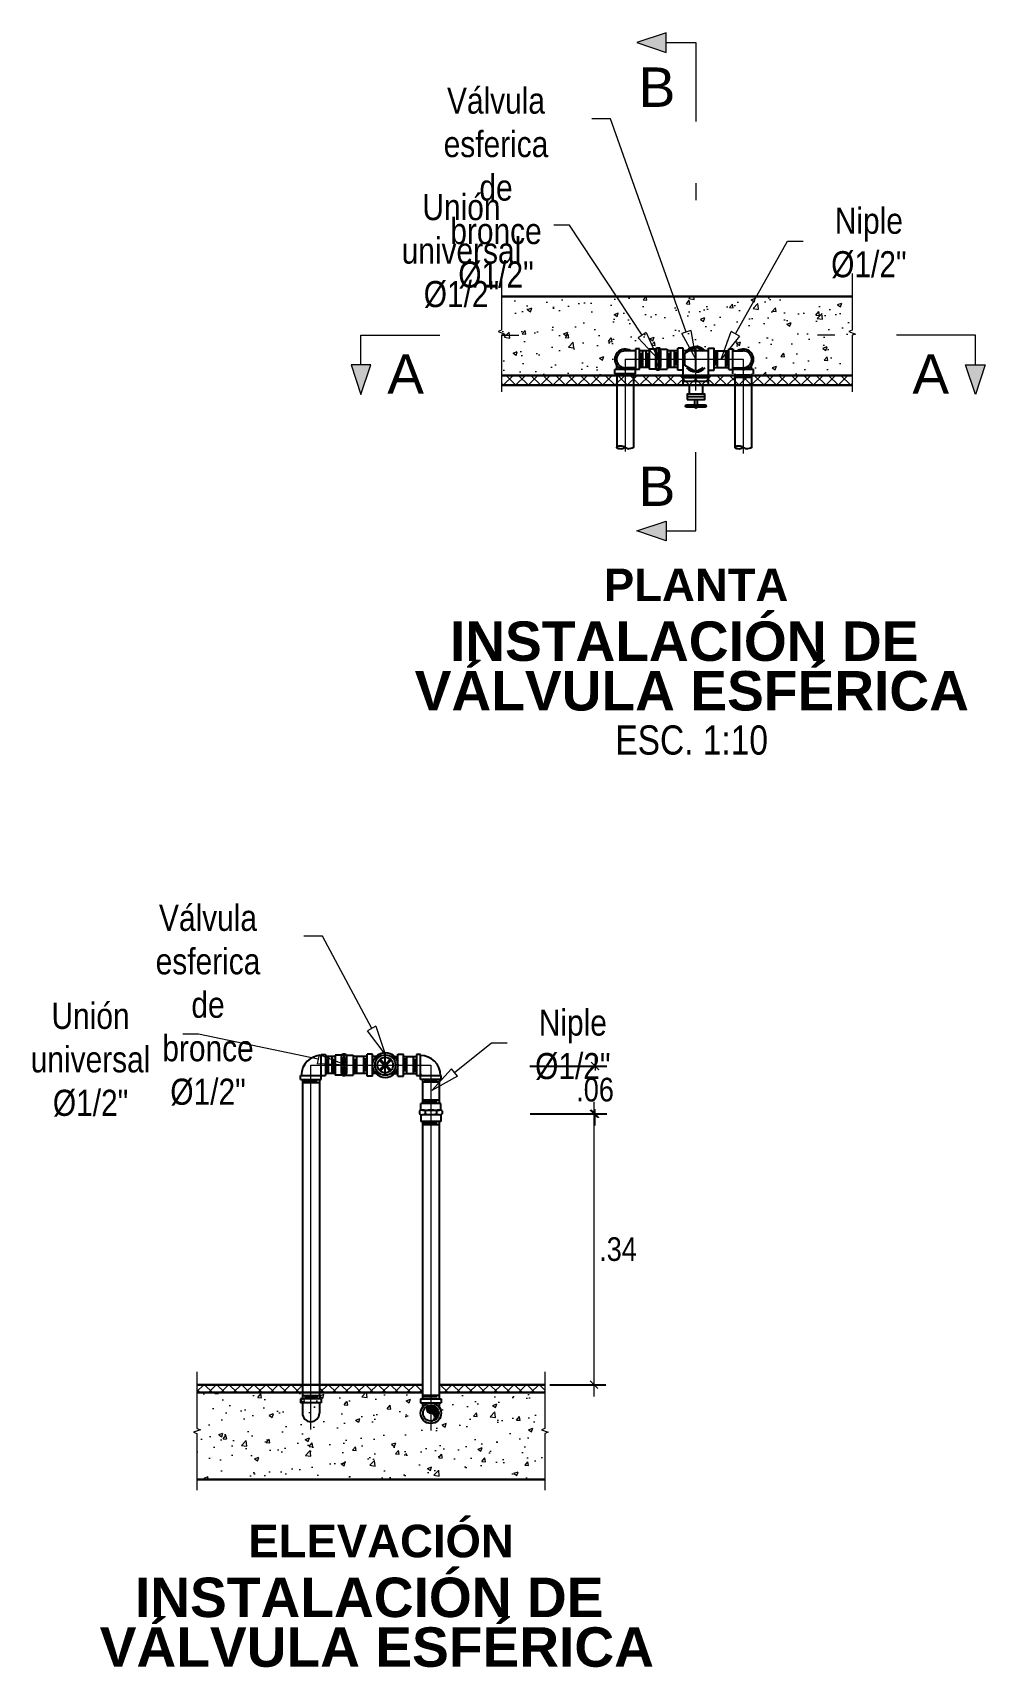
# Model space of a CAD drawing. Header units: metres. Extents: x -60290 to -52972, y 32018 to 40332.
# Drawn here: x -60287.54 to -60286.333, y 32024.21 to 32026.282 of the extents above; entities that cross this region are included whole.
import ezdxf
from ezdxf import colors
from ezdxf.entities.mleader import LeaderData, LeaderLine
from ezdxf.enums import TextEntityAlignment as Align
from ezdxf.math import Vec2, Vec3

# ---------------------------------------------------------------- set-up
doc = ezdxf.new("R2010")
doc.units = ezdxf.units.M
doc.linetypes.add('JIS_02_4.0', pattern=[5.5, 4, -1.5])
doc.linetypes.add('TRAZO_Y_PUNTOX2', pattern=[50.8, 25.4, -12.7, 0, -12.7])
doc.layers.get('0').update_dxf_attribs({"plot": 0})
for name, color, linetype, lineweight in [('-Acotado', 251, 'Continuous', 5), ('-Textos', 7, 'Continuous', 20), ('FIC-2ES_CONCRETO 210', 251, 'Continuous', 30), ('FIC-2ES_COTAS', 30, 'Continuous', 5), ('FIC-2ES_EJES_', 1, 'TRAZO_Y_PUNTOX2', 5), ('FIC-2ES_HATCH_', 252, 'Continuous', 5), ('FIC-2ES_PROYECCIONES_', 1, 'JIS_02_4.0', 5)]:
    doc.layers.add(name, color=color, linetype=linetype, lineweight=lineweight)
doc.layers.add('FIC-2ES_TUBERIAS-NUEVAS', color=150, linetype='Continuous')
doc.layers.add('G-TEXTOS-TITULOS', color=4, linetype='Continuous')
doc.styles.add('-Arial Narrow', font='ARIALN.TTF')
doc.styles.add('25-TITULO', font='arialbd.ttf', dxfattribs={"height": 0.1})
doc.styles.add('ARIAL', font='arial.ttf')
doc.styles.add('COTAS Y DIRECTRIZ', font='ARIALN.TTF')
doc.dimstyles.new('FIC - CORTE', dxfattribs={"dimtxt": 2, "dimasz": 1, "dimexe": 1.5, "dimexo": 0.625, "dimgap": 0.9, "dimtad": 2, "dimtih": 1, "dimtoh": 1, "dimzin": 4, "dimdsep": 46, "dimtxsty": 'COTAS Y DIRECTRIZ', "dimblk": 'ARCHTICK', "dimcen": 0.9, "dimdle": 1.5, "dimclrd": 256, "dimclre": 256, "dimclrt": 7, "dimadec": 0, "dimazin": 0, "dimtfac": 1, "dimtix": 1, "dimtmove": 2, "dimatfit": 3, "dimfxl": 1, "dimlwd": 5, "dimarcsym": 0})

# ---------------------------------------------------------------- blocks, each defined once
blk = doc.blocks.new('CORTEEJE1')
blk.add_hatch(color=256).paths.add_polyline_path([(0, -0.5, 0.414214), (0.5, 0, 0.414214), (0, 0.5, 1), (0, 0, -1)])
blk.add_circle((0, 0), 0.5)
for centre, start, end in [((0, 0.25), 90, 270), ((0, -0.25), 270, 90)]:
    blk.add_arc(centre, 0.25, start, end)
blk = doc.blocks.new('A$C37835907')
at = {"xscale": 0.622, "yscale": 0.622, "zscale": 0.622}
blk.add_blockref('CORTEEJE1', (0.311, 0.311), dxfattribs=at)
blk = doc.blocks.new('_ArchTick')
at = {"color": 0, "linetype": 'ByBlock', "const_width": 0.15}
blk.add_lwpolyline([(-0.5, -0.5), (0.5, 0.5)], dxfattribs=at)
blk = doc.blocks.new('*D97')
at = {"layer": 'Defpoints', "color": 0, "transparency": 16777216}
for p in [(-60286.916, 32024.9116), (-60286.8912, 32024.5682), (-60286.8289, 32024.5682)]:
    blk.add_point(p, dxfattribs=at)
at = {"layer": 'FIC-2ES_COTAS', "color": 252, "lineweight": 5, "transparency": 16777216}
blk.add_line((-60286.8289, 32024.9266), (-60286.8289, 32024.5532), dxfattribs=at)
at = {"layer": 'FIC-2ES_COTAS', "color": 252, "lineweight": -2, "transparency": 16777216}
for p, q in [((-60286.9097, 32024.9116), (-60286.8139, 32024.9116)), ((-60286.8849, 32024.5682), (-60286.8139, 32024.5682))]:
    blk.add_line(p, q, dxfattribs=at)
at = {"layer": 'FIC-2ES_COTAS', "color": 252, "lineweight": 5, "transparency": 16777216, "xscale": 0.01, "yscale": 0.01, "zscale": 0.01}
for p, rotation in [((-60286.8289, 32024.9116), 90), ((-60286.8289, 32024.5682), 270)]:
    blk.add_blockref('_ArchTick', p, dxfattribs=dict(at, rotation=rotation))
at = {"layer": 'FIC-2ES_COTAS', "color": 252, "transparency": 16777216, "insert": (-60286.7984, 32024.7399), "char_height": 0.03, "attachment_point": 5, "style": 'COTAS Y DIRECTRIZ'}
blk.add_mtext('.34', dxfattribs=at)
blk = doc.blocks.new('*D99')
at = {"layer": 'Defpoints', "color": 0, "transparency": 16777216}
for p in [(-60286.9165, 32024.9721), (-60286.8275, 32024.9721), (-60286.916, 32024.9116)]:
    blk.add_point(p, dxfattribs=at)
at = {"layer": 'FIC-2ES_COTAS', "color": 252, "lineweight": 5, "transparency": 16777216}
for p, q in [((-60286.8275, 32024.9871), (-60286.8275, 32024.9664)), ((-60286.8275, 32024.8966), (-60286.8275, 32024.9177))]:
    blk.add_line(p, q, dxfattribs=at)
at = {"layer": 'FIC-2ES_COTAS', "color": 252, "lineweight": -2, "transparency": 16777216}
for p, q in [((-60286.9103, 32024.9721), (-60286.8125, 32024.9721)), ((-60286.9097, 32024.9116), (-60286.8125, 32024.9116))]:
    blk.add_line(p, q, dxfattribs=at)
at = {"layer": 'FIC-2ES_COTAS', "color": 252, "lineweight": 5, "transparency": 16777216, "xscale": 0.01, "yscale": 0.01, "zscale": 0.01}
for p, rotation in [((-60286.8275, 32024.9721), 90), ((-60286.8275, 32024.9116), 270)]:
    blk.add_blockref('_ArchTick', p, dxfattribs=dict(at, rotation=rotation))
at = {"layer": 'FIC-2ES_COTAS', "color": 252, "transparency": 16777216, "insert": (-60286.8275, 32024.9421), "char_height": 0.03, "attachment_point": 5, "style": 'COTAS Y DIRECTRIZ'}
blk.add_mtext('.06', dxfattribs=at)
blk = doc.blocks.new('CorteEJE')
for centre, start, end in [((-0.25, -0.349), 54.39161, 90), ((0.25, -0.349), 90, 125.60839), ((0.25, 0.349), 234.39161, 270)]:
    blk.add_arc(centre, 0.429, start, end)
at = {"extrusion": (0, 0, -1)}
blk.add_ellipse((-0.25, 0), major_axis=(-0.25, 0), ratio=0.321146, start_param=6.283185, end_param=7.853982, dxfattribs=at)
blk.add_ellipse((0.25, 0), major_axis=(0.25, 0), ratio=0.321146, start_param=4.712389, end_param=7.853982)
blk = doc.blocks.new('CORTE-HORIZONTALo')
at = {"layer": 'FIC-2ES_PROYECCIONES_'}
blk.add_hatch(color=256, dxfattribs=at).paths.add_polyline_path([(1, -3), (-1, -3), (0, -6)])
blk.add_line((0, -3), (0, 0), dxfattribs=at)
for points in [[(0, 0), (12.49, 0)], [(14.25, 0), (16, 0)]]:
    blk.add_lwpolyline(points, dxfattribs=at)
blk.add_lwpolyline([(0, -6), (1, -3), (-1, -3)], close=True, dxfattribs=at)
at = {"layer": 'FIC-2ES_PROYECCIONES_', "style": 'ARIAL'}
blk.add_attdef('A', text='', height=4, dxfattribs=at).set_placement((4.53, -3.94), align=Align.MIDDLE)
blk = doc.blocks.new('_ClosedBlank')
at = {"lineweight": -2}
for p, q in [((-1, 0.167), (0, 0)), ((-1, 0.167), (-1, -0.167)), ((0, 0), (-1, -0.167))]:
    blk.add_line(p, q, dxfattribs=at)

msp = doc.modelspace()

# ---------------------------------------------------------------- hatches: boundary and pattern name
at = {"layer": 'FIC-2ES_HATCH_'}
h = msp.add_hatch(dxfattribs=at)
h.set_pattern_fill('AR-CONC', color=256, scale=0.0003)
h.set_pattern_definition([(50, (-60417.012585, 31849.32735), (0.054655401, -0.004781726), [0.005715, -0.062865]), (355, (-60417.012585, 31849.32735), (-0.010573026, 0.057317054), [0.004572, -0.050292175]), (100.451445, (-60417.00803, 31849.32695), (0.044082374, 0.052535326), [0.004857003, -0.053427073]), (46.1842, (-60417.012585, 31849.34259), (0.081323712, -0.012612698), [0.0085725, -0.0942975]), (96.635558, (-60417.00581, 31849.34154), (0.07122124, 0.074227837), [0.007285507, -0.080140682]), (351.18415, (-60417.012585, 31849.34259), (0.07122124, 0.074227837), [0.00685799, -0.07543792]), (21, (-60417.004965, 31849.33878), (0.045484317, -0.030679559), [0.005715, -0.062865]), (326, (-60417.004965, 31849.33878), (0.018540609, 0.05525639), [0.004572, -0.050292]), (71.451445, (-60417.001175, 31849.336223), (0.064024926, 0.024576831), [0.004857003, -0.053426981]), (37.5, (-60417.012585, 31849.32735), (0.000926581, 0.0253665117), [0, -0.0496824, 0, -0.051054, 0, -0.0504825]), (7.5, (-60417.012585, 31849.32735), (0.0200458988, 0.0300541724), [0, -0.0291084, 0, -0.0485394, 0, -0.0192405]), (327.5, (-60417.029578, 31849.32735), (0.0406771786, -0.0017186232), [0, -0.01905, 0, -0.059436, 0, -0.078867]), (317.5, (-60417.037198, 31849.32735), (0.0444387544, 0.0076279473), [0, -0.024765, 0, -0.0394716, 0, -0.056007])])
h.paths.add_polyline_path([(-60286.5017, 32025.9049), (-60286.5017, 32025.9477), (-60286.946, 32025.9477), (-60286.946, 32025.9049), (-60286.9503, 32025.9033), (-60286.9417, 32025.9002), (-60286.946, 32025.8986), (-60286.946, 32025.8477), (-60286.8001, 32025.8477), (-60286.8001, 32025.8499), (-60286.8026, 32025.8499), (-60286.8026, 32025.8551), (-60286.8001, 32025.8551), (-60286.8001, 32025.8606, -0.840152), (-60286.782, 32025.8788), (-60286.7764, 32025.8788), (-60286.7764, 32025.8813), (-60286.7712, 32025.8813), (-60286.7712, 32025.879), (-60286.7591, 32025.879), (-60286.7591, 32025.8809), (-60286.7504, 32025.8809, -0.068648), (-60286.7496, 32025.8826), (-60286.7456, 32025.8826, -0.068648), (-60286.7449, 32025.8809), (-60286.7362, 32025.8809), (-60286.7362, 32025.879), (-60286.7227, 32025.879), (-60286.7227, 32025.8822), (-60286.7158, 32025.8822), (-60286.7158, 32025.879), (-60286.7115, 32025.879, -0.438533), (-60286.6879, 32025.879), (-60286.6837, 32025.879), (-60286.6837, 32025.8822), (-60286.6768, 32025.8822), (-60286.6768, 32025.879), (-60286.658, 32025.879), (-60286.658, 32025.8813), (-60286.6528, 32025.8813), (-60286.6528, 32025.8788), (-60286.6472, 32025.8788, -0.840152), (-60286.6291, 32025.8606), (-60286.6291, 32025.8551), (-60286.6266, 32025.8551), (-60286.6266, 32025.8499), (-60286.6291, 32025.8499), (-60286.6291, 32025.8477), (-60286.5017, 32025.8477), (-60286.5017, 32025.8986), (-60286.4974, 32025.9002), (-60286.506, 32025.9033)])
h = msp.add_hatch(dxfattribs=at)
h.set_pattern_fill('ANSI37', color=256, scale=0.0035, style=0)
h.set_pattern_definition([(45, (-60417.012585, 31849.327349), (-0.0078577241, 0.0078577241), []), (135, (-60417.012585, 31849.327349), (-0.0078577241, -0.0078577241), [])])
h.paths.add_polyline_path([(-60286.5017, 32025.8477), (-60286.5586, 32025.8477), (-60286.5586, 32025.8352), (-60286.5017, 32025.8352)])
h.paths.add_polyline_path([(-60286.5586, 32025.8477), (-60286.6711, 32025.8477), (-60286.6711, 32025.8352), (-60286.5586, 32025.8352)])
h.paths.add_polyline_path([(-60286.6711, 32025.8477), (-60286.7461, 32025.8477), (-60286.7461, 32025.8352), (-60286.6711, 32025.8352)])
h.paths.add_polyline_path([(-60286.7461, 32025.8477), (-60286.8586, 32025.8477), (-60286.8586, 32025.8352), (-60286.7461, 32025.8352)])
h.paths.add_polyline_path([(-60286.8586, 32025.8477), (-60286.946, 32025.8477), (-60286.946, 32025.8352), (-60286.8586, 32025.8352)])
h = msp.add_hatch(dxfattribs=at)
h.set_pattern_fill('ANSI37', color=256, scale=0.0035, style=0)
h.set_pattern_definition([(45, (-60351.496799, 31953.401227), (-0.0078577241, 0.0078577241), []), (135, (-60351.496799, 31953.401227), (-0.0078577241, -0.0078577241), [])])
h.paths.add_polyline_path([(-60286.8912, 32024.5682), (-60287.0249, 32024.5682), (-60287.0249, 32024.5582), (-60286.8912, 32024.5582)])
h.paths.add_polyline_path([(-60287.0462, 32024.5682), (-60287.1768, 32024.5682), (-60287.1768, 32024.5582), (-60287.0462, 32024.5582)])
h.paths.add_polyline_path([(-60287.1982, 32024.5682), (-60287.3319, 32024.5682), (-60287.3319, 32024.5582), (-60287.1982, 32024.5582)])
h = msp.add_hatch(dxfattribs=at)
h.set_pattern_fill('AR-CONC', color=256, scale=0.0003)
h.set_pattern_definition([(50, (-60415.69909, 31847.496475), (0.054655401, -0.004781726), [0.005715, -0.062865]), (355, (-60415.69909, 31847.496475), (-0.010573026, 0.057317054), [0.004572, -0.050292175]), (100.451445, (-60415.694535, 31847.496077), (0.044082374, 0.052535326), [0.004857003, -0.053427073]), (46.1842, (-60415.69909, 31847.511715), (0.081323712, -0.012612698), [0.0085725, -0.0942975]), (96.635558, (-60415.69231, 31847.510664), (0.07122124, 0.074227837), [0.007285507, -0.080140682]), (351.18415, (-60415.69909, 31847.511715), (0.07122124, 0.074227837), [0.00685799, -0.07543792]), (21, (-60415.69147, 31847.507905), (0.045484317, -0.030679559), [0.005715, -0.062865]), (326, (-60415.69147, 31847.507905), (0.018540609, 0.05525639), [0.004572, -0.050292]), (71.451445, (-60415.68768, 31847.50535), (0.064024926, 0.024576831), [0.004857003, -0.053426981]), (37.5, (-60415.69909, 31847.496475), (0.000926581, 0.0253665117), [0, -0.0496824, 0, -0.051054, 0, -0.0504825]), (7.5, (-60415.69909, 31847.496475), (0.0200458988, 0.0300541724), [0, -0.0291084, 0, -0.0485394, 0, -0.0192405]), (327.5, (-60415.716083, 31847.496475), (0.0406771786, -0.0017186232), [0, -0.01905, 0, -0.059436, 0, -0.078867]), (317.5, (-60415.723703, 31847.496475), (0.0444387544, 0.0076279473), [0, -0.024765, 0, -0.0394716, 0, -0.056007])])
edge = h.paths.add_edge_path()
edge.add_line((-60287.1462, 32024.5582), (-60287.3319, 32024.5582))
edge.add_line((-60287.3319, 32024.5582), (-60287.3319, 32024.4482))
edge.add_line((-60287.3319, 32024.4482), (-60286.8912, 32024.4482))
edge.add_line((-60286.8912, 32024.4482), (-60286.8912, 32024.5063))
edge.add_line((-60286.8912, 32024.5063), (-60286.8869, 32024.5079))
edge.add_line((-60286.8869, 32024.5079), (-60286.8955, 32024.511))
edge.add_line((-60286.8955, 32024.511), (-60286.8912, 32024.5126))
edge.add_line((-60286.8912, 32024.5126), (-60286.8912, 32024.5582))
edge.add_line((-60286.8912, 32024.5582), (-60287.0249, 32024.5582))
edge.add_line((-60287.0249, 32024.5582), (-60287.0249, 32024.5682))
edge.add_line((-60287.0249, 32024.5682), (-60287.0255, 32024.5682))
edge.add_line((-60287.0255, 32024.5682), (-60287.0255, 32024.5491))
edge.add_line((-60287.0255, 32024.5491), (-60287.0232, 32024.5491))
edge.add_line((-60287.0232, 32024.5491), (-60287.0232, 32024.5443))
edge.add_line((-60287.0232, 32024.5443), (-60287.0255, 32024.5443))
edge.add_line((-60287.0255, 32024.5443), (-60287.0255, 32024.5391))
edge.add_arc((-60287.0355, 32024.532), 0.0122, -215.0707, 35.0707, ccw=False)
edge.add_line((-60287.0455, 32024.5391), (-60287.0455, 32024.5443))
edge.add_line((-60287.0455, 32024.5443), (-60287.0479, 32024.5443))
edge.add_line((-60287.0479, 32024.5443), (-60287.0479, 32024.5491))
edge.add_line((-60287.0479, 32024.5491), (-60287.0455, 32024.5491))
edge.add_line((-60287.0455, 32024.5491), (-60287.0455, 32024.5682))
edge.add_line((-60287.0455, 32024.5682), (-60287.0462, 32024.5682))
edge.add_line((-60287.0462, 32024.5682), (-60287.0462, 32024.5582))
edge.add_line((-60287.0462, 32024.5582), (-60287.1249, 32024.5582))
edge.add_line((-60287.1249, 32024.5582), (-60287.1249, 32024.5682))
edge.add_line((-60287.1249, 32024.5682), (-60287.1462, 32024.5682))
edge.add_line((-60287.1462, 32024.5682), (-60287.1462, 32024.5582))

# ---------------------------------------------------------------- linework, layer by layer
at = {"layer": 'FIC-2ES_CONCRETO 210'}
for p, q in [((-60286.946, 32025.9477), (-60286.5017, 32025.9477)), ((-60286.946, 32025.8477), (-60286.5017, 32025.8477)), ((-60286.946, 32025.8352), (-60286.5017, 32025.8352)), ((-60287.3319, 32024.5682), (-60287.0462, 32024.5682)), ((-60287.0249, 32024.5682), (-60286.8912, 32024.5682)), ((-60287.3319, 32024.5582), (-60287.0462, 32024.5582)), ((-60287.0249, 32024.5582), (-60286.8912, 32024.5582)), ((-60287.3319, 32024.4482), (-60286.8912, 32024.4482))]:
    msp.add_line(p, q, dxfattribs=at)
at = {"layer": 'FIC-2ES_EJES_', "ltscale": 0.05}
for p, q in [((-60286.7895, 32025.8681), (-60286.7895, 32025.7511)), ((-60286.6398, 32025.8681), (-60286.6398, 32025.7489))]:
    msp.add_line(p, q, dxfattribs=at)
at = {"layer": 'FIC-2ES_EJES_', "linetype": 'Continuous'}
for points in [[(-60286.946, 32025.9768), (-60286.946, 32025.9049), (-60286.9503, 32025.9033), (-60286.9417, 32025.9002), (-60286.946, 32025.8986), (-60286.946, 32025.8268)], [(-60286.5017, 32025.9768), (-60286.5017, 32025.9049), (-60286.506, 32025.9033), (-60286.4974, 32025.9002), (-60286.5017, 32025.8986), (-60286.5017, 32025.8268)], [(-60287.3319, 32024.5844), (-60287.3319, 32024.5126), (-60287.3276, 32024.511), (-60287.3361, 32024.5079), (-60287.3319, 32024.5063), (-60287.3319, 32024.4344)], [(-60286.8912, 32024.5844), (-60286.8912, 32024.5126), (-60286.8955, 32024.511), (-60286.8869, 32024.5079), (-60286.8912, 32024.5063), (-60286.8912, 32024.4344)]]:
    msp.add_lwpolyline(points, dxfattribs=at)
at = {"layer": 'FIC-2ES_EJES_', "ltscale": 0.05}
for points in [[(-60286.7895, 32025.8681), (-60286.6397, 32025.8681)], [(-60287.1875, 32024.5115), (-60287.1875, 32024.9734), (-60287.0355, 32024.9734), (-60287.0355, 32024.5101)]]:
    msp.add_lwpolyline(points, dxfattribs=at)
at = {"layer": 'FIC-2ES_TUBERIAS-NUEVAS'}
for p, q in [((-60286.7764, 32025.8788), (-60286.7895, 32025.8788)), ((-60286.7712, 32025.8813), (-60286.7764, 32025.8813)), ((-60286.7764, 32025.8813), (-60286.7764, 32025.855)), ((-60286.7712, 32025.855), (-60286.7712, 32025.8815)), ((-60286.7591, 32025.879), (-60286.7712, 32025.879)), ((-60286.7695, 32025.8764), (-60286.7695, 32025.8594)), ((-60286.7676, 32025.879), (-60286.7676, 32025.8576)), ((-60286.7633, 32025.879), (-60286.7633, 32025.8576)), ((-60286.7614, 32025.8764), (-60286.7614, 32025.8594)), ((-60286.7591, 32025.8809), (-60286.7591, 32025.8557)), ((-60286.7504, 32025.8809), (-60286.7591, 32025.8809)), ((-60286.7507, 32025.8576), (-60286.7507, 32025.879)), ((-60286.7496, 32025.8826), (-60286.7456, 32025.8826)), ((-60286.7496, 32025.8755), (-60286.7456, 32025.8755)), ((-60286.7476, 32025.8826), (-60286.7476, 32025.8549)), ((-60286.7449, 32025.8809), (-60286.7362, 32025.8809)), ((-60286.7446, 32025.879), (-60286.7446, 32025.8576)), ((-60286.7362, 32025.8809), (-60286.7362, 32025.8557)), ((-60286.7227, 32025.879), (-60286.7362, 32025.879)), ((-60286.7339, 32025.8764), (-60286.7339, 32025.8594)), ((-60286.7319, 32025.879), (-60286.7319, 32025.8576)), ((-60286.727, 32025.8576), (-60286.727, 32025.879)), ((-60286.725, 32025.8602), (-60286.725, 32025.8772)), ((-60286.7158, 32025.8822), (-60286.7227, 32025.8822)), ((-60286.7227, 32025.8544), (-60286.7227, 32025.8822)), ((-60286.7158, 32025.8544), (-60286.7158, 32025.8822)), ((-60286.6837, 32025.879), (-60286.7158, 32025.879)), ((-60286.6997, 32025.8544), (-60286.6997, 32025.8822)), ((-60286.6837, 32025.8822), (-60286.6768, 32025.8822)), ((-60286.6837, 32025.8544), (-60286.6837, 32025.8822)), ((-60286.6768, 32025.8544), (-60286.6768, 32025.8822)), ((-60286.6768, 32025.879), (-60286.658, 32025.879)), ((-60286.6745, 32025.8602), (-60286.6745, 32025.8772)), ((-60286.6725, 32025.8576), (-60286.6725, 32025.879)), ((-60286.6622, 32025.879), (-60286.6622, 32025.8576)), ((-60286.6603, 32025.8764), (-60286.6603, 32025.8594)), ((-60286.658, 32025.8813), (-60286.6528, 32025.8813)), ((-60286.658, 32025.855), (-60286.658, 32025.8813)), ((-60286.6528, 32025.855), (-60286.6528, 32025.8813)), ((-60286.6528, 32025.8788), (-60286.6397, 32025.8788)), ((-60286.8026, 32025.8499), (-60286.8026, 32025.8551)), ((-60286.7763, 32025.8551), (-60286.8026, 32025.8551)), ((-60286.7763, 32025.8499), (-60286.8026, 32025.8499)), ((-60286.8001, 32025.8551), (-60286.8001, 32025.8606)), ((-60286.8001, 32025.8499), (-60286.8001, 32025.7565)), ((-60286.7764, 32025.8574), (-60286.7895, 32025.8574)), ((-60286.7788, 32025.8551), (-60286.7788, 32025.8574)), ((-60286.7788, 32025.8499), (-60286.7788, 32025.7565)), ((-60286.7712, 32025.855), (-60286.7764, 32025.855)), ((-60286.7763, 32025.8499), (-60286.7763, 32025.8551)), ((-60286.7591, 32025.8576), (-60286.7712, 32025.8576)), ((-60286.7504, 32025.8557), (-60286.7591, 32025.8557)), ((-60286.7496, 32025.8612), (-60286.7456, 32025.8612)), ((-60286.7495, 32025.8549), (-60286.7457, 32025.8549)), ((-60286.7449, 32025.8557), (-60286.7362, 32025.8557)), ((-60286.7227, 32025.8576), (-60286.7362, 32025.8576)), ((-60286.7158, 32025.8544), (-60286.7227, 32025.8544)), ((-60286.7158, 32025.8352), (-60286.7158, 32025.855)), ((-60286.6837, 32025.8352), (-60286.6837, 32025.8681)), ((-60286.6837, 32025.8544), (-60286.6768, 32025.8544)), ((-60286.6768, 32025.8576), (-60286.658, 32025.8576)), ((-60286.658, 32025.855), (-60286.6528, 32025.855)), ((-60286.6529, 32025.8499), (-60286.6529, 32025.8551)), ((-60286.6266, 32025.8551), (-60286.6529, 32025.8551)), ((-60286.6528, 32025.8574), (-60286.6397, 32025.8574)), ((-60286.6504, 32025.8551), (-60286.6504, 32025.8574)), ((-60286.6504, 32025.8499), (-60286.6504, 32025.7565)), ((-60286.6483, 32025.8483), (-60286.6313, 32025.8483)), ((-60286.6291, 32025.8551), (-60286.6291, 32025.8606)), ((-60286.6291, 32025.8499), (-60286.6291, 32025.7565)), ((-60286.6266, 32025.8499), (-60286.6266, 32025.8551)), ((-60286.6837, 32025.8447), (-60286.7158, 32025.8447)), ((-60286.6837, 32025.8399), (-60286.7158, 32025.8399)), ((-60286.7082, 32025.8352), (-60286.7082, 32025.8239)), ((-60286.6913, 32025.8352), (-60286.6913, 32025.8239)), ((-60286.6504, 32025.8456), (-60286.6291, 32025.8456)), ((-60286.6885, 32025.8206), (-60286.711, 32025.8206)), ((-60286.7015, 32025.8172), (-60286.7015, 32025.8105)), ((-60286.698, 32025.8172), (-60286.698, 32025.8105)), ((-60287.1744, 32024.9551), (-60287.1744, 32024.9866)), ((-60287.1744, 32024.9866), (-60287.1692, 32024.9866)), ((-60287.1692, 32024.9866), (-60287.1692, 32024.9603)), ((-60287.157, 32024.9841), (-60287.1692, 32024.9841)), ((-60287.1674, 32024.9815), (-60287.1674, 32024.9645)), ((-60287.1655, 32024.9841), (-60287.1655, 32024.9627)), ((-60287.1612, 32024.9841), (-60287.1612, 32024.9627)), ((-60287.1593, 32024.9815), (-60287.1593, 32024.9645)), ((-60287.157, 32024.986), (-60287.157, 32024.9608)), ((-60287.1483, 32024.986), (-60287.157, 32024.986)), ((-60287.1486, 32024.9627), (-60287.1486, 32024.9841)), ((-60287.1476, 32024.9877), (-60287.1435, 32024.9877)), ((-60287.1476, 32024.9806), (-60287.1435, 32024.9806)), ((-60287.1456, 32024.9877), (-60287.1456, 32024.96)), ((-60287.1428, 32024.986), (-60287.1341, 32024.986)), ((-60287.1425, 32024.9841), (-60287.1425, 32024.9627)), ((-60287.1341, 32024.986), (-60287.1341, 32024.9608)), ((-60287.1163, 32024.9841), (-60287.1341, 32024.9841)), ((-60287.1318, 32024.9815), (-60287.1318, 32024.9645)), ((-60287.1299, 32024.9841), (-60287.1299, 32024.9627)), ((-60287.1205, 32024.9627), (-60287.1205, 32024.9841)), ((-60287.1186, 32024.9653), (-60287.1186, 32024.9823)), ((-60287.1093, 32024.9873), (-60287.1163, 32024.9873)), ((-60287.1163, 32024.9595), (-60287.1163, 32024.9873)), ((-60287.1093, 32024.9595), (-60287.1093, 32024.9873)), ((-60287.1053, 32024.9841), (-60287.1093, 32024.9841)), ((-60287.1009, 32024.9798), (-60287.095, 32024.9739)), ((-60287.0997, 32024.981), (-60287.0937, 32024.9751)), ((-60287.0933, 32024.9596), (-60287.0933, 32024.9873)), ((-60287.0869, 32024.981), (-60287.0928, 32024.9751)), ((-60287.0857, 32024.9798), (-60287.0916, 32024.9739)), ((-60287.0813, 32024.9841), (-60287.0772, 32024.9841)), ((-60287.0772, 32024.9873), (-60287.0703, 32024.9873)), ((-60287.0772, 32024.9595), (-60287.0772, 32024.9873)), ((-60287.0703, 32024.9595), (-60287.0703, 32024.9873)), ((-60287.0703, 32024.9841), (-60287.0539, 32024.9841)), ((-60287.068, 32024.9653), (-60287.068, 32024.9823)), ((-60287.0661, 32024.9627), (-60287.0661, 32024.9841)), ((-60287.0581, 32024.9841), (-60287.0581, 32024.9627)), ((-60287.0562, 32024.9815), (-60287.0562, 32024.9645)), ((-60287.0539, 32024.9866), (-60287.0539, 32024.9603)), ((-60287.0487, 32024.9866), (-60287.0539, 32024.9866)), ((-60287.0487, 32024.9551), (-60287.0487, 32024.9866)), ((-60287.2006, 32024.9603), (-60287.1692, 32024.9603)), ((-60287.2006, 32024.9551), (-60287.2006, 32024.9603)), ((-60287.157, 32024.9627), (-60287.1692, 32024.9627)), ((-60287.1483, 32024.9608), (-60287.157, 32024.9608)), ((-60287.1476, 32024.9663), (-60287.1435, 32024.9663)), ((-60287.1475, 32024.96), (-60287.1437, 32024.96)), ((-60287.1428, 32024.9608), (-60287.1341, 32024.9608)), ((-60287.1163, 32024.9627), (-60287.1341, 32024.9627)), ((-60287.1093, 32024.9595), (-60287.1163, 32024.9595)), ((-60287.1053, 32024.9627), (-60287.1093, 32024.9627)), ((-60287.1009, 32024.967), (-60287.095, 32024.973)), ((-60287.0997, 32024.9658), (-60287.0937, 32024.9717)), ((-60287.0869, 32024.9658), (-60287.0928, 32024.9717)), ((-60287.0857, 32024.967), (-60287.0916, 32024.973)), ((-60287.0813, 32024.9627), (-60287.0772, 32024.9627)), ((-60287.0772, 32024.9595), (-60287.0703, 32024.9595)), ((-60287.0703, 32024.9627), (-60287.0539, 32024.9627)), ((-60287.0539, 32024.9603), (-60287.0224, 32024.9603)), ((-60287.0224, 32024.9551), (-60287.0224, 32024.9603)), ((-60287.2006, 32024.9551), (-60287.1744, 32024.9551)), ((-60287.1982, 32024.9551), (-60287.1982, 32024.5503)), ((-60287.1768, 32024.9508), (-60287.1982, 32024.9508)), ((-60287.1794, 32024.9528), (-60287.1964, 32024.9528)), ((-60287.1768, 32024.9551), (-60287.1768, 32024.5503)), ((-60287.0224, 32024.9551), (-60287.0487, 32024.9551)), ((-60287.0462, 32024.9551), (-60287.0462, 32024.9248)), ((-60287.0249, 32024.9516), (-60287.0462, 32024.9516)), ((-60287.027, 32024.9536), (-60287.0441, 32024.9536)), ((-60287.0249, 32024.9551), (-60287.0249, 32024.9248)), ((-60287.0498, 32024.9154), (-60287.0498, 32024.9114)), ((-60287.0481, 32024.9162), (-60287.0481, 32024.9248)), ((-60287.0229, 32024.9248), (-60287.0481, 32024.9248)), ((-60287.0463, 32024.9164), (-60287.0248, 32024.9164)), ((-60287.0249, 32024.9291), (-60287.0462, 32024.9291)), ((-60287.0274, 32024.9271), (-60287.0444, 32024.9271)), ((-60287.0427, 32024.9154), (-60287.0427, 32024.9114)), ((-60287.0284, 32024.9154), (-60287.0284, 32024.9114)), ((-60287.0229, 32024.9162), (-60287.0229, 32024.9248)), ((-60287.0212, 32024.9154), (-60287.0212, 32024.9114)), ((-60287.0481, 32024.9106), (-60287.0481, 32024.9019)), ((-60287.0229, 32024.9019), (-60287.0481, 32024.9019)), ((-60287.0248, 32024.9104), (-60287.0463, 32024.9104)), ((-60287.0462, 32024.9019), (-60287.0462, 32024.5503)), ((-60287.0249, 32024.8977), (-60287.0462, 32024.8977)), ((-60287.0274, 32024.8996), (-60287.0444, 32024.8996)), ((-60287.0249, 32024.9019), (-60287.0249, 32024.5503)), ((-60287.0229, 32024.9106), (-60287.0229, 32024.9019)), ((-60287.1744, 32024.5503), (-60287.2006, 32024.5503)), ((-60287.2006, 32024.5503), (-60287.2006, 32024.5451)), ((-60287.1744, 32024.5451), (-60287.2006, 32024.5451)), ((-60287.1982, 32024.5545), (-60287.1768, 32024.5545)), ((-60287.1982, 32024.5451), (-60287.1982, 32024.532)), ((-60287.1956, 32024.5526), (-60287.1786, 32024.5526)), ((-60287.1768, 32024.5451), (-60287.1768, 32024.532)), ((-60287.1744, 32024.5503), (-60287.1744, 32024.5451)), ((-60287.0487, 32024.5503), (-60287.0224, 32024.5503)), ((-60287.0487, 32024.5503), (-60287.0487, 32024.5451)), ((-60287.0487, 32024.5451), (-60287.0224, 32024.5451)), ((-60287.0249, 32024.5545), (-60287.0462, 32024.5545)), ((-60287.0462, 32024.5451), (-60287.0462, 32024.5395)), ((-60287.0274, 32024.5526), (-60287.0444, 32024.5526)), ((-60287.0249, 32024.5451), (-60287.0249, 32024.5395)), ((-60287.0224, 32024.5503), (-60287.0224, 32024.5451))]:
    msp.add_line(p, q, dxfattribs=at)
for points in [[(-60286.6904, 32025.8574), (-60286.6997, 32025.8521), (-60286.7136, 32025.8601), (-60286.7136, 32025.8761), (-60286.6997, 32025.8842), (-60286.6904, 32025.8788)], [(-60287.1046, 32024.98), (-60287.1046, 32024.9847), (-60287.0998, 32024.9847)], [(-60287.0867, 32024.9847), (-60287.082, 32024.9847)], [(-60287.082, 32024.9847), (-60287.082, 32024.98)], [(-60287.0998, 32024.9621), (-60287.1046, 32024.9621), (-60287.1046, 32024.9669)], [(-60287.082, 32024.9669), (-60287.082, 32024.9621), (-60287.0867, 32024.9621)]]:
    msp.add_lwpolyline(points, dxfattribs=at)
msp.add_lwpolyline([(-60286.7112, 32025.8105), (-60286.6882, 32025.8105, -1), (-60286.6882, 32025.8074), (-60286.7112, 32025.8074, -1)], format="xyb", close=True, dxfattribs=at)
msp.add_lwpolyline([(-60286.711, 32025.8172), (-60286.6885, 32025.8172), (-60286.6885, 32025.8239), (-60286.711, 32025.8239)], close=True, dxfattribs=at)
for centre, radius in [((-60287.0933, 32024.9734), 0.016), ((-60287.0933, 32024.9734), 0.013), ((-60287.0933, 32024.9734), 0.00994), ((-60287.0933, 32024.9734), 0.00175), ((-60287.0355, 32024.532), 0.013)]:
    msp.add_circle(centre, radius, dxfattribs=at)
for centre, radius, start, end in [((-60286.7895, 32025.8681), 0.013, 54.9293, 305.0707), ((-60286.7895, 32025.8681), 0.0107, 90, 270), ((-60286.7438, 32025.879), 0.00682, 148.3446, 211.6554), ((-60286.7249, 32025.8683), 0.0257, 163.8645, 196.1355), ((-60286.7514, 32025.879), 0.00682, 328.3446, 31.6554), ((-60286.7703, 32025.8683), 0.0257, 343.8645, 16.1355), ((-60286.6997, 32025.8681), 0.016, 42.642, 138.3298), ((-60286.6397, 32025.8681), 0.013, 234.9293, 125.0707), ((-60286.6397, 32025.8681), 0.0107, 270, 90), ((-60286.7441, 32025.8582), 0.00639, 148.3446, 211.6554), ((-60286.7512, 32025.8582), 0.00639, 328.3446, 31.6554), ((-60286.6997, 32025.8681), 0.016, 221.6702, 317.358), ((-60287.1744, 32024.9603), 0.0253, 90, 180), ((-60287.1418, 32024.9841), 0.00682, 148.3446, 211.6554), ((-60287.1229, 32024.9734), 0.0257, 163.8645, 196.1355), ((-60287.1493, 32024.9841), 0.00682, 328.3446, 31.6554), ((-60287.1683, 32024.9734), 0.0257, 343.8645, 16.1355), ((-60287.0487, 32024.9603), 0.0253, 0, 90), ((-60287.1744, 32024.9603), 0.00101, 90, 180), ((-60287.142, 32024.9634), 0.00639, 148.3446, 211.6554), ((-60287.1491, 32024.9634), 0.00639, 328.3446, 31.6554), ((-60287.0487, 32024.9603), 0.00101, 0, 90), ((-60287.0463, 32024.9096), 0.00682, 58.3446, 121.6554), ((-60287.0355, 32024.8907), 0.0257, 73.8645, 106.1355), ((-60287.0248, 32024.9096), 0.00682, 58.3446, 121.6554), ((-60287.0463, 32024.9172), 0.00682, 238.3446, 301.6554), ((-60287.0355, 32024.9361), 0.0257, 253.8645, 286.1355), ((-60287.0248, 32024.9172), 0.00682, 238.3446, 301.6554), ((-60287.1875, 32024.532), 0.0107, 180, 0)]:
    msp.add_arc(centre, radius, start, end, dxfattribs=at)
msp.add_ellipse((-60286.6997, 32025.8074), major_axis=(0.00152, 0), ratio=0.487557, start_param=3.141593, end_param=6.283185, dxfattribs=at)

# ---------------------------------------------------------------- block references
at = {"layer": 'FIC-2ES_EJES_'}
ref = msp.add_blockref('CORTE-HORIZONTALo', (-60286.6997, 32026.2697), dxfattribs=dict(at, xscale=0.01250000000004547, yscale=0.01250000000004547, zscale=0.01250000000004547, rotation=270))
ref.add_attrib('A', 'B', dxfattribs={"layer": '0', "color": 7, "height": 0.05, "style": 'ARIAL'}).set_placement((-60286.749, 32026.2131), align=Align.MIDDLE)
ref = msp.add_blockref('CORTE-HORIZONTALo', (-60287.1241, 32025.8986), dxfattribs=dict(at, xscale=0.01250000000004547, yscale=0.01250000000004547, zscale=0.01250000000004547))
ref.add_attrib('A', 'A', dxfattribs={"layer": '0', "color": 7, "height": 0.05, "style": 'ARIAL'}).set_placement((-60287.0675, 32025.8494), align=Align.MIDDLE)
ref = msp.add_blockref('CORTE-HORIZONTALo', (-60286.3456, 32025.8986), dxfattribs=dict(at, xscale=-0.01250000000004547, yscale=0.01250000000004547, zscale=0.01250000000004547, rotation=359.9999999999184))
ref.add_attrib('A', 'A', dxfattribs={"layer": '0', "color": 7, "height": 0.05, "style": 'ARIAL'}).set_placement((-60286.4022, 32025.8494), align=Align.MIDDLE)
ref = msp.add_blockref('CORTE-HORIZONTALo', (-60286.6997, 32025.6506), dxfattribs=dict(at, xscale=-0.01250000000004547, yscale=0.01250000000004547, zscale=0.01250000000004547, rotation=270))
ref.add_attrib('A', 'B', dxfattribs={"layer": '0', "color": 7, "height": 0.05, "style": 'ARIAL'}).set_placement((-60286.749, 32025.7072), align=Align.MIDDLE)
at = {"layer": 'FIC-2ES_TUBERIAS-NUEVAS', "xscale": 0.0213360000000194, "yscale": 0.0213360000000194, "zscale": 0.0213360000000194, "rotation": 180}
for p in [(-60286.7895, 32025.7565), (-60286.6397, 32025.7565)]:
    msp.add_blockref('CorteEJE', p, dxfattribs=at)
at = {"layer": 'FIC-2ES_TUBERIAS-NUEVAS', "xscale": 0.0319664546195782, "yscale": 0.0319664546195782, "zscale": 0.0319664546195782}
msp.add_blockref('A$C37835907', (-60287.0455, 32024.5221), dxfattribs=at)

# ---------------------------------------------------------------- texts
at = {"layer": '-Textos', "lineweight": 5, "style": '-Arial Narrow'}
msp.add_text('ESC. 1:10', height=0.03704, dxfattribs=at).set_placement((-60286.7051, 32025.3855), align=Align.MIDDLE_CENTER)
at = {"layer": 'G-TEXTOS-TITULOS', "color": 219, "lineweight": 5, "true_color": 0x642165, "style": '25-TITULO'}
for s, height, p in [('PLANTA', 0.04126, (-60286.6995, 32025.5822)), ('INSTALACIÓN DE ', 0.05, (-60286.7049, 32025.5108)), ('VÁLVULA ESFÉRICA', 0.05, (-60286.7049, 32025.4479)), ('ELEVACIÓN', 0.04126, (-60287.0986, 32024.37)), ('INSTALACIÓN DE ', 0.05, (-60287.104, 32024.2986)), ('VÁLVULA ESFÉRICA', 0.05, (-60287.104, 32024.2356))]:
    msp.add_text(s, height=height, dxfattribs=at).set_placement(p, align=Align.MIDDLE_CENTER)

# ---------------------------------------------------------------- dimensions: what is measured, and where the dimension line sits
at = {"layer": 'FIC-2ES_COTAS'}
dim = msp.add_linear_dim(base=(-60286.8275, 32024.9721), p1=(-60286.916, 32024.9116), p2=(-60286.9165, 32024.9721), angle=270, dimstyle='FIC - CORTE', override={"dimtxt": 3, "dimclrd": 252, "dimclre": 252, "dimclrt": 252}, dxfattribs=at)
dim.commit()
dim.dimension.update_dxf_attribs({"geometry": '*D99', "text_midpoint": (-60286.8275, 32024.9421), "dimtype": 160})
dim = msp.add_linear_dim(base=(-60286.8289, 32024.5682), p1=(-60286.916, 32024.9116), p2=(-60286.8912, 32024.5682), angle=90, dimstyle='FIC - CORTE', override={"dimtxt": 3, "dimclrd": 252, "dimclre": 252, "dimclrt": 252}, dxfattribs=at)
dim.commit()
dim.dimension.update_dxf_attribs({"geometry": '*D97', "text_midpoint": (-60286.7984, 32024.7399)})

# ---------------------------------------------------------------- leaders
at = {"layer": '-Acotado'}
ml = msp.add_multileader_mtext('Standard', dxfattribs=at)
ml.set_content('Válvula esferica\\Pde bronce {\\A1;%%C}1/2"', color=7, style='-Arial Narrow')
ml.set_leader_properties(color=7, linetype='ByLayer', lineweight=0)
ml.set_arrow_properties(name='CLOSEDBLANK')
ml.build(insert=Vec2(0, 0))
ml.multileader.update_dxf_attribs({"has_dogleg": 0, "text_left_attachment_type": 6, "text_right_attachment_type": 6, "dogleg_length": 0, "arrow_head_size": 0.0367, "scale": 0.025})
ctx = ml.context
ctx.base_point, ctx.scale, ctx.char_height, ctx.arrow_head_size, ctx.landing_gap_size, ctx.plane_origin = Vec3(-60287.0979, 32026.1729), 0.025, 0.033059, 0.0367, 0.00918, Vec3(-60289.8265, 32027.1153)
ctx.left_attachment, ctx.right_attachment, ctx.text_align_type = 6, 6, 1
notes = []
notes.append((ctx, [(1, (1, 1, 0), (-60286.808, 32026.1729), (-1, 0), 0, [(0, [(-60286.6997, 32025.8681)], 0, [])])]))
ctx.mtext.insert, ctx.mtext.width, ctx.mtext.alignment, ctx.mtext.flow_direction = Vec3(-60286.953, 32026.2126), 0.573237, 2, 5
ml = msp.add_multileader_mtext('Standard', dxfattribs=at)
ml.set_content('Unión universal\\P{\\A1;%%C1/2"\\Fromans|c0;\\W0.8; }', color=7, style='-Arial Narrow')
ml.set_leader_properties(color=7, linetype='ByLayer', lineweight=0)
ml.set_arrow_properties(name='CLOSEDBLANK')
ml.build(insert=Vec2(0, 0))
ml.multileader.update_dxf_attribs({"has_dogleg": 0, "text_left_attachment_type": 6, "text_right_attachment_type": 6, "dogleg_length": 0, "arrow_head_size": 0.0367, "scale": 0.025})
ctx = ml.context
ctx.base_point, ctx.scale, ctx.char_height, ctx.arrow_head_size, ctx.landing_gap_size, ctx.plane_origin = Vec3(-60287.1336, 32026.038), 0.025, 0.033059, 0.0367, 0.00918, Vec3(-60289.3801, 32026.6118)
ctx.left_attachment, ctx.right_attachment, ctx.text_align_type = 6, 6, 1
notes.append((ctx, [(1, (1, 1, 0), (-60286.8599, 32026.038), (-1, 0), 0, [(0, [(-60286.7476, 32025.8681)], 0, [])])]))
ctx.mtext.insert, ctx.mtext.width, ctx.mtext.alignment, ctx.mtext.flow_direction = Vec3(-60286.9968, 32026.0776), 0.421127, 2, 5
ml = msp.add_multileader_mtext('Standard', dxfattribs=at)
ml.set_content('Niple {\\A1;%%C1/2"\\Fromans|c0;\\W0.8; }', color=7, style='-Arial Narrow')
ml.set_leader_properties(color=7, linetype='ByLayer', lineweight=0)
ml.set_arrow_properties(name='CLOSEDBLANK')
ml.build(insert=Vec2(0, 0))
ml.multileader.update_dxf_attribs({"has_dogleg": 0, "text_left_attachment_type": 6, "text_right_attachment_type": 6, "dogleg_length": 0, "arrow_head_size": 0.0367, "scale": 0.025})
ctx = ml.context
ctx.base_point, ctx.scale, ctx.char_height, ctx.arrow_head_size, ctx.landing_gap_size, ctx.plane_origin = Vec3(-60286.5836, 32026.018), 0.025, 0.033059, 0.0367, 0.00918, Vec3(-60288.6411, 32026.7869)
ctx.left_attachment, ctx.right_attachment, ctx.text_align_type = 6, 6, 1
notes.append((ctx, [(0, (1, 1, 0), (-60286.5836, 32026.018), (1, 0), 0, [(0, [(-60286.6677, 32025.8683)], 0, [])])]))
ctx.mtext.insert, ctx.mtext.width, ctx.mtext.alignment, ctx.mtext.flow_direction = Vec3(-60286.4806, 32026.0603), 0.421127, 2, 5
ml = msp.add_multileader_mtext('Standard', dxfattribs=at)
ml.set_content('Válvula esferica\\Pde bronce {\\A1;%%C}1/2"', color=7, style='-Arial Narrow')
ml.set_leader_properties(color=7, linetype='ByLayer', lineweight=0)
ml.set_arrow_properties(name='CLOSEDBLANK')
ml.build(insert=Vec2(0, 0))
ml.multileader.update_dxf_attribs({"has_dogleg": 0, "text_left_attachment_type": 6, "text_right_attachment_type": 6, "dogleg_length": 0, "arrow_head_size": 0.0367, "scale": 0.025})
ctx = ml.context
ctx.base_point, ctx.scale, ctx.char_height, ctx.arrow_head_size, ctx.landing_gap_size, ctx.plane_origin = Vec3(-60287.4628, 32025.1369), 0.025, 0.033059, 0.0367, 0.00918, Vec3(-60290.1914, 32026.0793)
ctx.left_attachment, ctx.right_attachment, ctx.text_align_type = 6, 6, 1
notes.append((ctx, [(1, (1, 1, 0), (-60287.1729, 32025.1369), (-1, 0), 0, [(0, [(-60287.0933, 32024.9873)], 0, [])])]))
ctx.mtext.insert, ctx.mtext.width, ctx.mtext.alignment, ctx.mtext.flow_direction = Vec3(-60287.3179, 32025.1766), 0.573237, 2, 5
ml = msp.add_multileader_mtext('Standard', dxfattribs=at)
ml.set_content('Unión universal\\P{\\A1;%%C1/2"\\Fromans|c0;\\W0.8; }', color=7, style='-Arial Narrow')
ml.set_leader_properties(color=7, linetype='ByLayer', lineweight=0)
ml.set_arrow_properties(name='CLOSEDBLANK')
ml.build(insert=Vec2(0, 0))
ml.multileader.update_dxf_attribs({"has_dogleg": 0, "text_left_attachment_type": 6, "text_right_attachment_type": 6, "dogleg_length": 0, "arrow_head_size": 0.0367, "scale": 0.025})
ctx = ml.context
ctx.base_point, ctx.scale, ctx.char_height, ctx.arrow_head_size, ctx.landing_gap_size, ctx.plane_origin = Vec3(-60287.6036, 32025.0126), 0.025, 0.033059, 0.0367, 0.00918, Vec3(-60289.85, 32025.5864)
ctx.left_attachment, ctx.right_attachment, ctx.text_align_type = 6, 6, 1
notes.append((ctx, [(1, (1, 1, 0), (-60287.3298, 32025.0126), (-1, 0), 0, [(0, [(-60287.1425, 32024.9734)], 0, [])])]))
ctx.mtext.insert, ctx.mtext.width, ctx.mtext.alignment, ctx.mtext.flow_direction = Vec3(-60287.4667, 32025.0523), 0.421127, 2, 5
ml = msp.add_multileader_mtext('Standard', dxfattribs=at)
ml.set_content('Niple {\\A1;%%C1/2"\\Fromans|c0;\\W0.8; }', color=7, style='-Arial Narrow')
ml.set_leader_properties(color=7, linetype='ByLayer', lineweight=0)
ml.set_arrow_properties(name='CLOSEDBLANK')
ml.build(insert=Vec2(0, 0))
ml.multileader.update_dxf_attribs({"has_dogleg": 0, "text_left_attachment_type": 6, "text_right_attachment_type": 6, "dogleg_length": 0, "arrow_head_size": 0.0367, "scale": 0.025})
ctx = ml.context
ctx.base_point, ctx.scale, ctx.char_height, ctx.arrow_head_size, ctx.landing_gap_size, ctx.plane_origin = Vec3(-60286.9588, 32025.0016), 0.025, 0.033059, 0.0367, 0.00918, Vec3(-60289.0163, 32025.7705)
ctx.left_attachment, ctx.right_attachment, ctx.text_align_type = 6, 6, 1
notes.append((ctx, [(0, (1, 1, 0), (-60286.9588, 32025.0016), (1, 0), 0, [(0, [(-60287.0342, 32024.941)], 0, [])])]))
ctx.mtext.insert, ctx.mtext.width, ctx.mtext.alignment, ctx.mtext.flow_direction = Vec3(-60286.8557, 32025.0438), 0.421127, 2, 5
for ctx, leaders in notes:
    for number, flags, end, landing, length, lines in leaders:
        leader = LeaderData()
        leader.index, (leader.has_last_leader_line, leader.has_dogleg_vector, leader.attachment_direction) = number, flags
        leader.last_leader_point, leader.dogleg_vector, leader.dogleg_length = Vec3(end), Vec3(landing), length
        for number, points, colour, breaks in lines:
            line = LeaderLine()
            line.index, line.vertices, line.color, line.breaks = number, Vec3.list(points), colors.encode_raw_color(colour), breaks
            leader.lines.append(line)
        ctx.leaders.append(leader)

doc.saveas('drawing.dxf')
